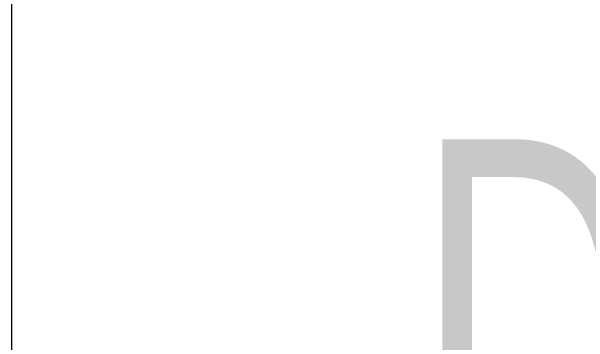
# Model space of a CAD drawing. Header units: millimetres. Extents: x 2085 to 2829, y 1352 to 1631.
# Drawn here: x 2159.9237 to 2160.3367, y 1612.3987 to 1612.6357 of the extents above; entities that cross this region are included whole.
import ezdxf
from ezdxf import colors
from ezdxf.entities.mleader import LeaderData, LeaderLine
from ezdxf.math import Vec2, Vec3

# ---------------------------------------------------------------- set-up
doc = ezdxf.new("R2010")
doc.units = ezdxf.units.MM
doc.layers.add('000 SOS 911 TEXTOS ACI', color=7, linetype='Continuous', lineweight=9)
doc.layers.add('A_30_Extractores', color=251, linetype='Continuous', lineweight=13)
doc.styles.add('PIPE', font='ARIALN.TTF', dxfattribs={"width": 0.8})

msp = doc.modelspace()

# ---------------------------------------------------------------- linework, layer by layer
at = {"layer": 'A_30_Extractores'}
msp.add_lwpolyline([(2160.62367, 1612.01482), (2160.62367, 1612.86482), (2159.92367, 1612.86482), (2159.92367, 1612.01482)], close=True, dxfattribs=at)

# ---------------------------------------------------------------- next in the draw order: leaders
at = {"layer": '000 SOS 911 TEXTOS ACI'}
ml = msp.add_multileader_mtext('Standard', dxfattribs=at)
ml.set_content('{\\H1.66667x;BAJA DESCARGA DE DRENAJE DE ACI %%C32}', color=256, style='PIPE')
ml.set_leader_properties(color=7)
ml.build(insert=Vec2(0, 0))
ml.multileader.update_dxf_attribs({"text_left_attachment_type": 2, "text_right_attachment_type": 2, "dogleg_length": 2, "arrow_head_size": 0.15})
ctx = ml.context
ctx.base_point, ctx.char_height, ctx.arrow_head_size, ctx.landing_gap_size, ctx.plane_origin, ctx.plane_x_axis, ctx.plane_y_axis = Vec3(2160.06312, 1612.63237), 0.15, 0.15, 0.15, Vec3(2157.27684, 1611.82977), Vec3(1, 0.000395), Vec3(-0.000395, 1)
ctx.left_attachment, ctx.right_attachment = 2, 2
notes = []
notes.append((ctx, [(1, (1, 1, 0), (2163.9169, 1612.6339), (-1, -0.000395), 0.14613, [(0, [(2163.9169, 1613.76691)], 0, [])])]))
ctx.mtext.insert, ctx.mtext.text_direction, ctx.mtext.rotation, ctx.mtext.width, ctx.mtext.defined_height, ctx.mtext.flow_direction = Vec3(2160.21299, 1612.96095), Vec3(1, 0.000395), 0.000395, 3.5456125, 0.55751, 5
ctx.mtext.has_bg_fill, ctx.mtext.bg_color, ctx.mtext.bg_scale_factor, ctx.mtext.bg_transparency, ctx.mtext.use_window_bg_color = 1, -1073741824, 2, 0, 1
for ctx, leaders in notes:
    for number, flags, end, landing, length, lines in leaders:
        leader = LeaderData()
        leader.index, (leader.has_last_leader_line, leader.has_dogleg_vector, leader.attachment_direction) = number, flags
        leader.last_leader_point, leader.dogleg_vector, leader.dogleg_length = Vec3(end), Vec3(landing), length
        for number, points, colour, breaks in lines:
            line = LeaderLine()
            line.index, line.vertices, line.color, line.breaks = number, Vec3.list(points), colors.encode_raw_color(colour), breaks
            leader.lines.append(line)
        ctx.leaders.append(leader)

doc.saveas('drawing.dxf')
